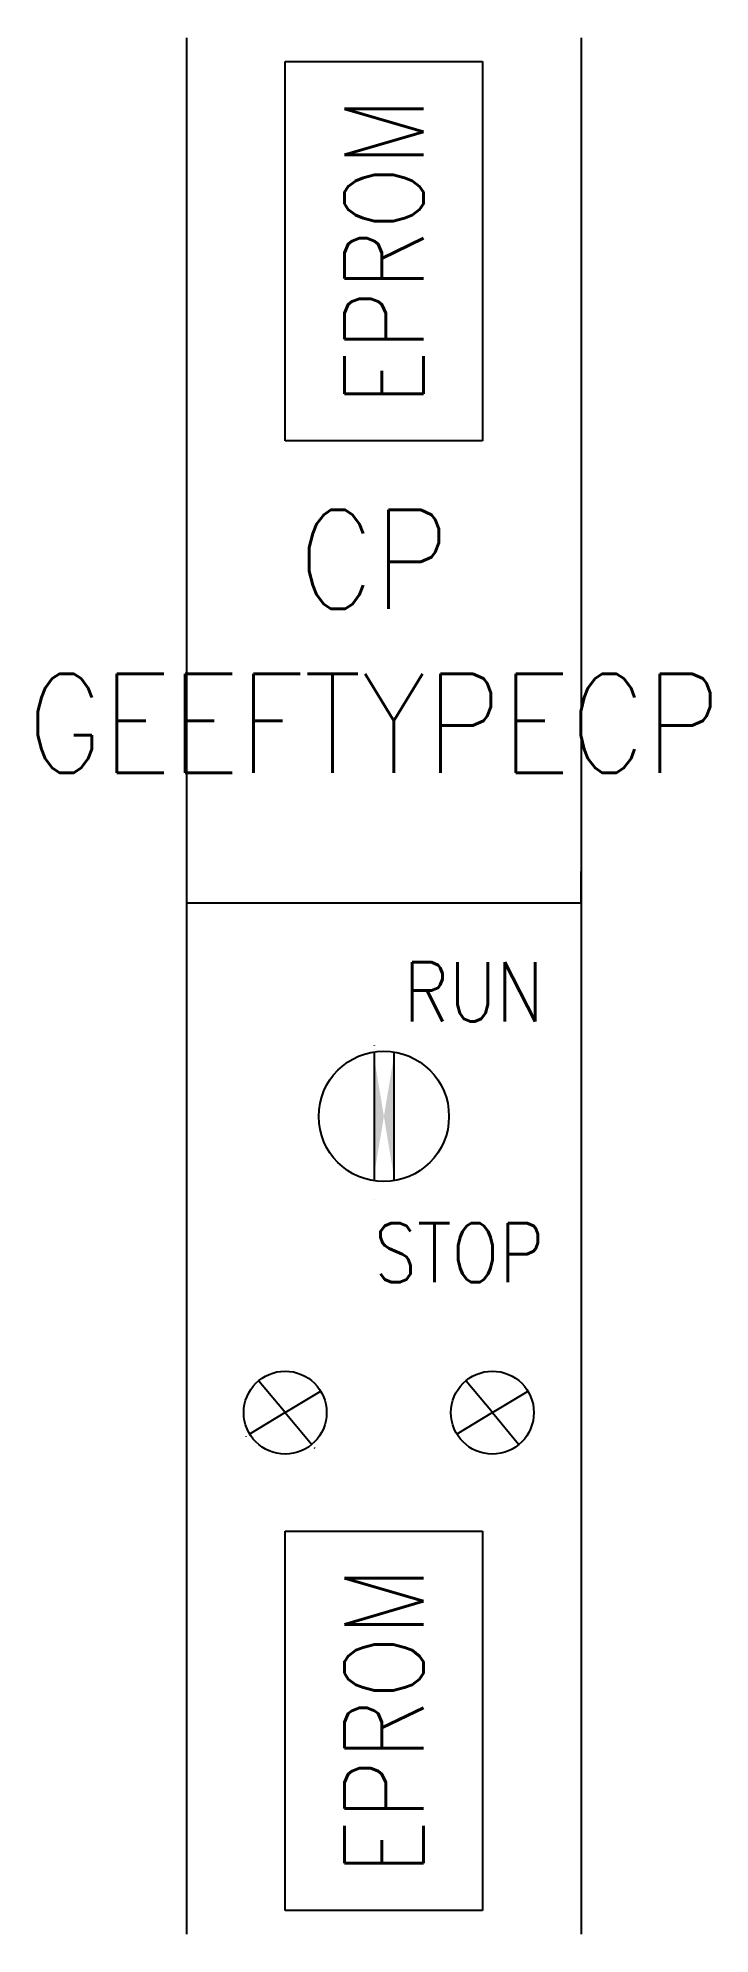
# Model space of a CAD drawing. Extents: x 216 to 299, y 78 to 192.
# Drawn here: x 216.23 to 233.27, y 144 to 192 of the extents above; entities outside this region: 1.
import ezdxf
from ezdxf.enums import TextEntityAlignment as Align

# ---------------------------------------------------------------- set-up
doc = ezdxf.new("R2010")
doc.units = 0
doc.header["$LTSCALE"] = 6
doc.layers.add('1', color=8, linetype='CONTINUOUS')
doc.layers.add('3', color=30, linetype='CONTINUOUS')
doc.styles.get("Standard").update_dxf_attribs({"font": 'simplex', "width": 0.85})

msp = doc.modelspace()

# ---------------------------------------------------------------- linework, layer by layer
at = {"layer": '1', "color": 0}
for p, q in [((220, 192), (220, 144)), ((230, 192), (230, 144)), ((222.5, 181.8), (222.5, 191.4)), ((222.5, 191.4), (227.5, 191.4)), ((227.5, 191.4), (227.5, 181.8)), ((227.5, 181.8), (222.5, 181.8)), ((230, 170.1), (230, 170.9)), ((220, 170.1), (220, 160.9)), ((230, 170.1), (220, 170.1)), ((224.75, 166.5), (224.75, 166.493)), ((224.75, 166.323), (224.75, 163.068)), ((225.25, 166.335), (225.25, 163.056)), ((224.75, 162.607), (224.75, 162.6)), ((222.5, 157.2), (221.835, 157.998)), ((227.75, 157.2), (227.085, 157.998)), ((222.5, 157.2), (223.386, 157.732)), ((227.75, 157.2), (228.636, 157.732)), ((222.5, 157.2), (221.596, 156.657)), ((222.5, 157.2), (223.171, 156.394)), ((227.75, 157.2), (226.846, 156.657)), ((227.75, 157.2), (228.421, 156.394)), ((221.503, 156.602), (221.5, 156.6)), ((223.237, 156.315), (223.25, 156.3)), ((222.5, 144.6), (222.5, 154.2)), ((222.5, 154.2), (227.5, 154.2)), ((227.5, 154.2), (227.5, 144.6)), ((227.5, 144.6), (222.5, 144.6))]:
    msp.add_line(p, q, dxfattribs=at)
for centre, radius in [((225, 164.7), 1.65), ((222.5, 157.2), 1.05), ((227.75, 157.2), 1.05)]:
    msp.add_circle(centre, radius, dxfattribs=at)
msp.add_point((299.167, 78), dxfattribs=at)
msp.add_solid([(224.75, 166.2), (224.75, 163.2), (225.25, 163.2), (225.25, 166.2)], dxfattribs=at)

# ---------------------------------------------------------------- texts
at = {"layer": '1', "color": 0, "width": 0.85}
for p in [(225, 186.6), (225, 149.4)]:
    msp.add_text('EPROM', height=2, rotation=90, dxfattribs=at).set_placement(p, align=Align.MIDDLE)
for s, p in [('RUN', (225.5, 167.1)), ('STOP', (224.75, 160.5))]:
    msp.add_text(s, height=1.5, dxfattribs=at).set_placement(p)
at = {"layer": '3', "color": 0, "width": 0.85}
msp.add_text('CP', height=2.5, dxfattribs=at).set_placement((224.75, 178.8), align=Align.MIDDLE)
msp.add_attdef('GEEFTYPECP', text='524', height=2.5, dxfattribs=at).set_placement((224.75, 173.4), align=Align.CENTER)

doc.saveas('drawing.dxf')
